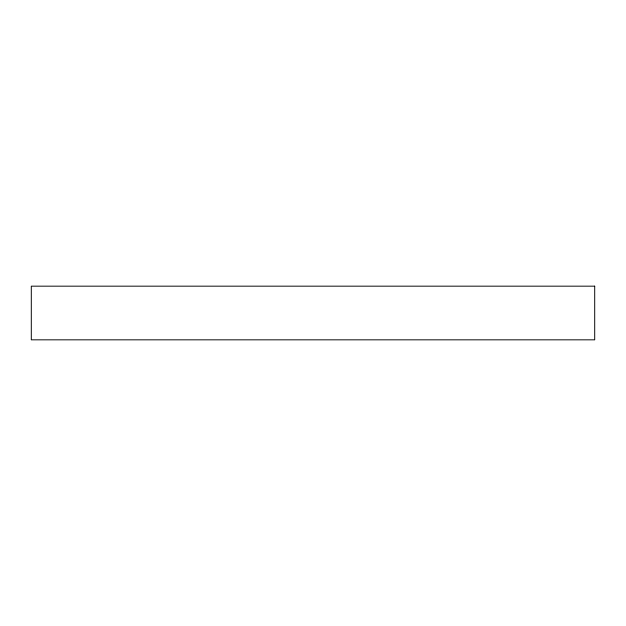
<?xml version="1.0" encoding="UTF-8"?>
<svg xmlns="http://www.w3.org/2000/svg" width="626" height="626" viewBox="0 0 626 626"><rect width="100%" height="100%" fill="white"/><g stroke="black" fill="none" stroke-linecap="round" stroke-linejoin="round"><path stroke-width="0.94" d="M594.7 286.168L31.3 286.168L31.3 339.832L594.7 339.832L594.7 286.168"/></g></svg>
